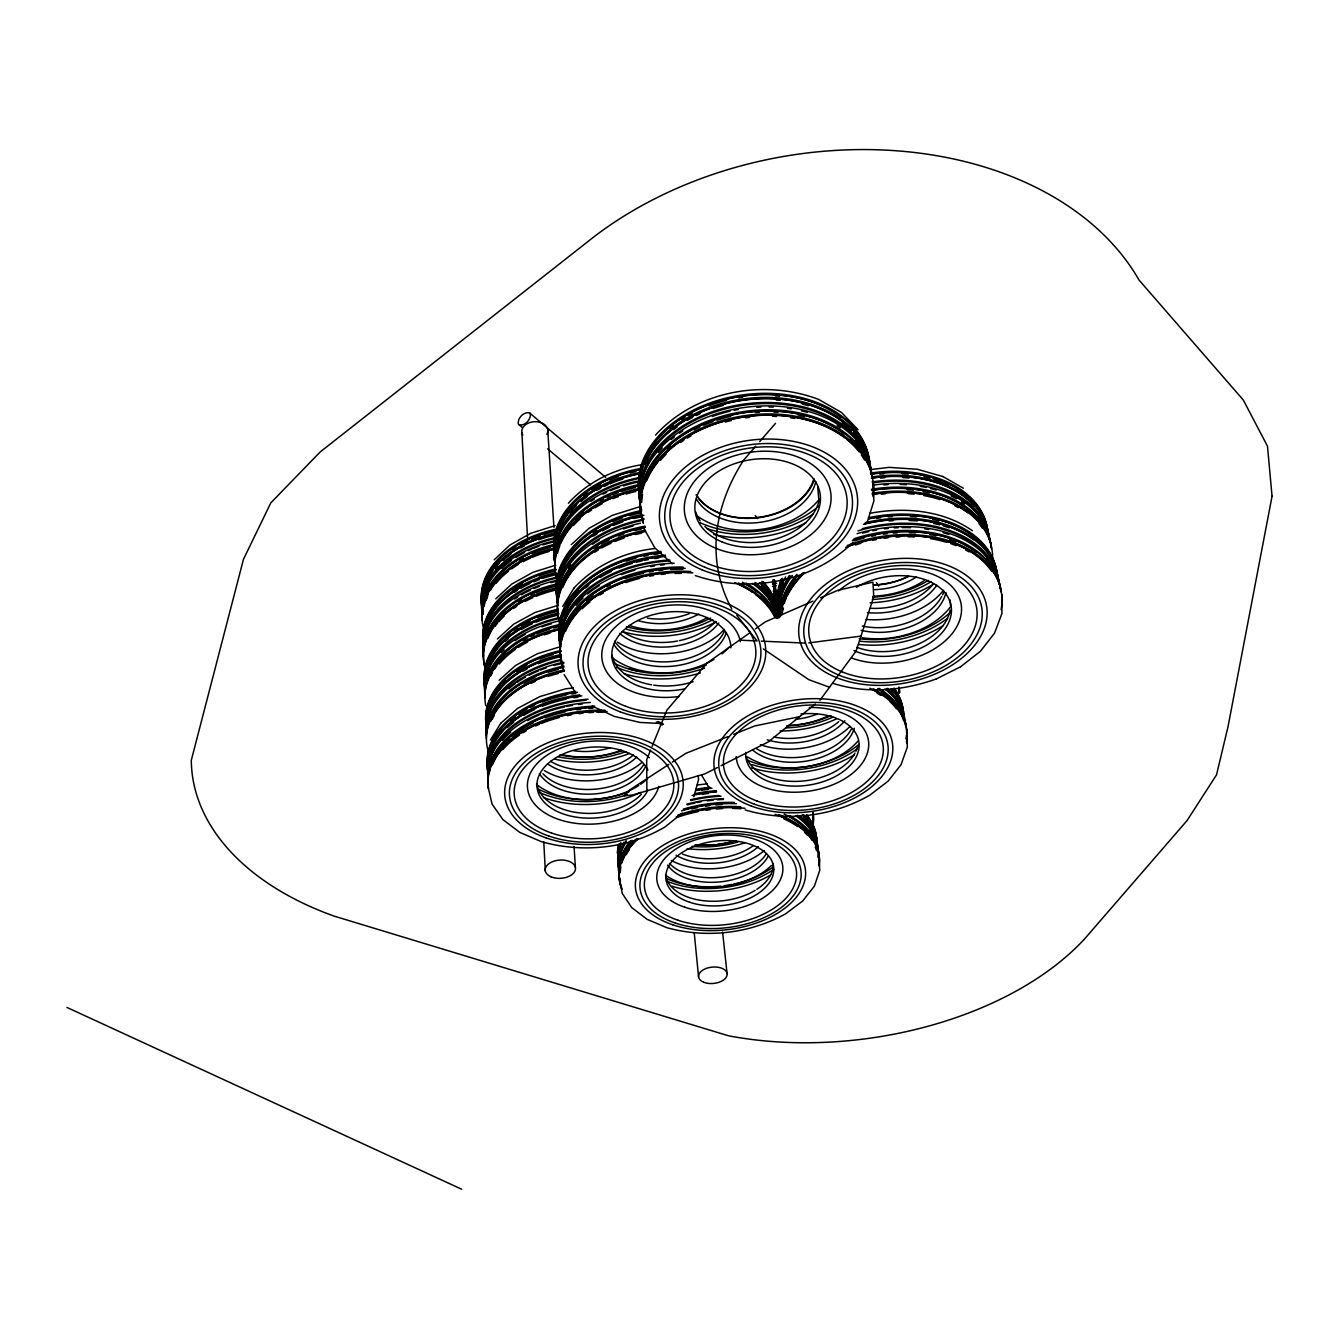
<?xml version="1.0" encoding="UTF-8"?>
<svg xmlns="http://www.w3.org/2000/svg" width="1339" height="1339" viewBox="0 0 1339 1339"><rect width="100%" height="100%" fill="white"/><g stroke="black" fill="none" stroke-linecap="round" stroke-linejoin="round"><path stroke-width="1.5" d="M693.836 796.722L698.556 779.649L698.188 775.716M867.203 522.294L873.915 500.836L872.693 479.195M650.553 750.158L646.687 759.665L646.871 790.847M652.11 746.359L666.822 710.239L707.092 663.006L750.359 632.443M562.731 606.416L574.063 587.921M490.442 739.998L500.719 723.328M819.937 700.28L856.14 650.988L873.764 596.675L872.911 582.147L837.662 590.365L820.539 597.813M755.698 446.222L743.798 459.947A281.809 190.071 -12.2 0 0 731.83 609.078M759.665 441.636L775.515 423.325M655.507 435.108L655.675 434.941C695.761 390.871 763.665 378.686 818.531 399.357L841.562 412.529L858.048 429.685M494.175 559.802L509.908 545.04L530.696 533.34L555.049 525.624M568.406 503.23C587.235 482.341 613.647 469.152 641.247 464.834M495.781 598.834L511.749 584.072L532.822 572.372L555.618 565.209M571.268 544.638L588.993 528.336L612.141 515.431L639.088 506.912M497.422 638.971L513.64 624.208L535.014 612.492L558.145 605.312M574.23 587.737C595.152 565.409 624.543 551.785 654.821 548.538M499.129 680.245L515.582 665.483L537.274 653.767L560.74 646.57M500.903 723.144L517.59 708.398L539.634 696.682L565.476 688.849L573.377 687.895M853.228 542.144C812.656 582.314 748.719 593.679 695.326 575.586M815.25 704.063L768.285 741.923L721.085 765.69M682.254 813.124L664.981 826.983C628.008 848.725 582.264 853.311 541.207 841.612L519.716 832.356L502.928 819.602L492.099 804.12L488.166 787.265M960.532 666.805L980.416 651.273L994.576 633.113L1001.923 613.53L1001.773 594.148M755.363 628.912L765.389 621.832L812.94 601.127M668.864 764.402L629.916 789.776L624.259 795.902L633.129 794.864L704.749 773.909L717.453 767.515M672.262 762.192L685.836 753.355L727.998 736.601M833.042 683.359C866.768 694.171 903.524 690.723 936.48 678.84L936.564 678.789M936.48 678.84L960.666 666.738M733.739 734.308L754.811 725.939L799.634 716.65M808.739 642.921L860.977 636.109M870.467 469.604L889.096 467.361L917.299 469.269L942.84 476.517M869.63 513.339C904.495 506.828 942.656 510.042 972.415 530.729M697.201 785.022L707.36 783.817M739.429 640.159L757.104 640.946L736.768 615.304M761.238 641.13L804.655 643.088M661.684 723.545L640.042 722.441L614.266 716.382L592.189 706.038M745.154 809.928C786.462 822.313 832.389 816.556 869.747 795.199L888.159 781.106L901.03 764.703L907.34 747.028L906.486 729.303M829.511 687.242L808.84 679.71L763.381 648.879M605.663 477.337L529.574 412.914C523.85 411.324 517.306 418.32 518.31 423.961L522.177 427.476M518.996 424.798C524.721 426.405 531.315 419.375 530.261 413.734L529.574 412.914M66.95 1007.447L461.654 1189.233M963.36 488.216L942.656 476.416M547.634 448.833L590.583 484.885M672.278 563.736L654.838 547.885L643.975 528.57M574.983 691.794L564.104 674.571M701.552 775.13L708.934 787.449M619.354 877.631L622.25 893.414L631.757 907.608L647.072 919.307L667.04 927.76C706.406 938.555 749.807 933.668 785.558 913.851L802.664 901.03L814.397 886.133L819.803 870.149L818.38 854.182M722.591 932.111L727.077 973.62M694.272 933.4L698.59 977.018M817.778 487.178L818.665 498.426M547.735 429.518L553.928 527.516M574.08 846.566L575.385 867.421M521.892 432.731L527.482 537.09M543.768 841.813L545.324 871.036M813.911 478.692A62.13 43.685 -7.9 0 1 759.196 517.222A62.13 43.685 -7.9 0 1 696.297 494.744M908.411 576.205A58.397 39.551 -10 0 1 873.614 584.875M876.493 582.666A101.379 67.285 -7.9 0 1 878.652 586.197M557.024 579.921A107.555 73.511 -5.8 0 1 556.02 576.172M555.317 572.372A107.555 73.511 -5.8 0 1 637.314 488.936M557.526 553.141A106.216 72.591 -5.8 0 1 559.92 545.509M560.623 543.801A106.216 72.591 -5.8 0 1 637.632 489.856M557.442 579A107.455 73.511 -5.8 0 1 556.304 575.301M555.451 571.519A107.455 73.511 -5.8 0 1 554.898 567.686M554.614 561.928A107.455 73.511 -5.8 0 1 637.063 486.174M755.229 515.532A107.455 73.511 -5.8 0 1 757.64 518.528M559.669 541.592A106.066 72.607 -5.8 0 1 637.264 485.957M575.803 518.762A106.116 72.607 -5.8 0 1 583.218 512.05M599.805 500.92A106.116 72.607 -5.8 0 1 603.42 499.012M607.119 497.204A106.116 72.607 -5.8 0 1 610.885 495.514M612.659 494.777A106.116 72.607 -5.8 0 1 618.116 492.652M621.882 491.329A106.116 72.607 -5.8 0 1 635.422 487.53M554.095 554.882A106.969 73.561 -5.8 0 1 639.824 472.567M556.12 539.483A105.63 72.641 -5.8 0 1 557.024 535.617M558.915 529.926A105.63 72.641 -5.8 0 1 577.712 503.196M580.708 500.518A105.63 72.641 -5.8 0 1 640.092 473.487M554.162 556.02A107.003 73.545 -5.8 0 1 639.942 473.705M569.862 512.753A105.681 72.641 -5.8 0 1 576.356 505.707M580.791 501.656A105.681 72.641 -5.8 0 1 587.218 496.618M597.11 490.241A105.681 72.641 -5.8 0 1 600.659 488.283M604.291 486.425A105.681 72.641 -5.8 0 1 608.006 484.668M609.898 483.848A105.681 72.641 -5.8 0 1 622.735 479.044M554.396 559.669A107.137 73.545 -5.8 0 1 640.293 477.353M557.091 581.076A107.605 73.511 -5.8 0 1 554.882 567.769M554.848 565.845A107.605 73.511 -5.8 0 1 637.431 490.074M573.41 525.507A106.266 72.591 -5.8 0 1 580.406 518.595M588.407 512.218A106.266 72.591 -5.8 0 1 591.587 510.008M594.901 507.883A106.266 72.591 -5.8 0 1 601.914 503.866M612.994 498.677A106.266 72.591 -5.8 0 1 618.467 496.551M626.049 494.041A106.266 72.591 -5.8 0 1 635.791 491.446M554.53 560.79A107.405 73.528 -5.8 0 1 636.946 485.019M554.43 560.957A107.271 73.528 -5.8 0 1 636.594 481.354M555.434 553.861A105.814 72.624 -5.8 0 1 555.618 550.061M556.07 546.212A105.814 72.624 -5.8 0 1 636.611 479.077M590.901 501.271A105.932 72.624 -5.8 0 1 594.215 499.146M603.019 494.191A105.932 72.624 -5.8 0 1 606.718 492.384M610.467 490.693A105.932 72.624 -5.8 0 1 619.572 487.162M623.338 485.906A105.932 72.624 -5.8 0 1 636.912 482.274M554.162 554.061A106.852 73.561 -5.8 0 1 641.582 469.47M583.653 495.212A105.53 72.641 -5.8 0 1 586.934 492.735M591.704 489.471A105.53 72.641 -5.8 0 1 600.341 484.417M609.563 479.981A105.53 72.641 -5.8 0 1 618.618 476.433M630.066 472.952A105.53 72.641 -5.8 0 1 635.908 471.562M554.095 552.923A106.819 73.561 -5.8 0 1 641.465 468.332M558.664 526.06A105.496 72.657 -5.8 0 1 639.724 469.638M773.49 593.897A102.902 67.101 -7.8 0 1 777.39 593.227M773.122 591.168A102.802 67.117 -7.8 0 1 777.005 590.499M773.657 595.035A102.936 67.084 -7.8 0 1 777.557 594.365M772.452 586.382A102.634 67.134 -7.8 0 1 776.335 585.729M772.519 584.022A101.245 66.314 -7.8 0 1 776.653 583.319M559.669 621.982A109.162 73.36 -5.8 0 1 645.08 530.227M773.005 580.908A109.162 73.36 -5.8 0 1 774.896 599.972M562.648 587.637A107.806 72.457 -5.8 0 1 645.632 531.114M560.104 620.978A109.045 73.377 -5.8 0 1 558.949 617.279M558.095 613.513A109.045 73.377 -5.8 0 1 557.526 609.697M557.242 603.939A109.045 73.377 -5.8 0 1 644.812 527.382M773.139 579.938A109.045 73.377 -5.8 0 1 774.511 597.144M562.397 583.603A107.656 72.473 -5.8 0 1 645.231 527.081M594.516 548.12A107.689 72.457 -5.8 0 1 597.897 545.994M601.395 543.935A107.689 72.457 -5.8 0 1 608.726 540.119M618.066 536.052A107.689 72.457 -5.8 0 1 623.689 533.976M635.389 530.478A107.689 72.457 -5.8 0 1 641.348 529.072M698.807 614.049A58.313 39.484 -5.8 0 1 637.9 620.576M718.758 623.02A58.799 39.434 -5.8 0 1 619.606 633.431M716.114 621.798A90.801 61.694 -5.8 0 1 622.217 631.539M772.904 580.222A108.543 73.427 -5.8 0 1 772.687 584.055M556.94 598.399A108.543 73.427 -5.8 0 1 639.774 514.946M558.765 581.109A107.204 72.507 -5.8 0 1 559.685 577.26M561.61 571.569A107.204 72.507 -5.8 0 1 640.092 515.883M712.867 619.706A86.617 58.866 -5.8 0 1 626.585 629.28M689.367 613.613A58.213 39.484 -5.8 0 1 647.423 618.183M556.773 597.663A108.593 73.411 -5.8 0 1 643.925 515.314M559.267 580.356A107.237 72.507 -5.8 0 1 561.694 572.741M593.595 536.085A107.237 72.507 -5.8 0 1 596.943 533.96M602.215 530.913A107.237 72.507 -5.8 0 1 609.613 527.198M613.413 525.491A107.237 72.507 -5.8 0 1 622.618 521.942M634.268 518.444A107.237 72.507 -5.8 0 1 640.209 517.055M557.007 601.429A108.727 73.411 -5.8 0 1 644.293 519.063M559.752 623.171A109.195 73.36 -5.8 0 1 645.197 531.416M773.172 582.08A109.195 73.36 -5.8 0 1 775.063 601.144M594.834 552.17A107.84 72.44 -5.8 0 1 598.198 550.028M601.713 547.969A107.84 72.44 -5.8 0 1 610.935 543.266M614.768 541.559A107.84 72.44 -5.8 0 1 624.041 538.01M635.757 534.512A107.84 72.44 -5.8 0 1 641.716 533.106M644.963 526.143A108.995 73.377 -5.8 0 0 557.158 602.751A108.861 73.394 -5.8 0 1 640.544 523.181M773.423 580.641A108.995 73.377 -5.8 0 1 774.344 595.972M774.026 586.465A108.861 73.394 -5.8 0 1 773.825 592.223M558.078 595.637A107.388 72.49 -5.8 0 1 640.561 520.804M568.406 567.97A107.505 72.473 -5.8 0 1 570.732 564.69M592.508 544.253A107.505 72.473 -5.8 0 1 599.236 539.985M623.254 529.005A107.505 72.473 -5.8 0 1 632.945 526.026M556.773 595.587A108.442 73.427 -5.8 0 1 639.506 512.134M593.277 532.102A107.087 72.524 -5.8 0 1 596.625 529.959M613.078 521.507A107.087 72.524 -5.8 0 1 622.284 517.959M629.983 515.532A107.087 72.524 -5.8 0 1 639.824 513.071M640.661 671.408A87.838 58.749 -5.8 0 1 629.28 668.964M710.607 618.082A82.466 56.037 -5.8 0 1 626.468 626.669M707.41 617.547A71.168 48.221 -5.8 0 1 629.096 625.397M724.432 629.313A68.691 46.062 -5.8 0 1 617.446 642.117M556.689 594.416A108.392 73.444 -5.8 0 1 639.389 510.962M561.359 567.585A107.053 72.524 -5.8 0 1 639.724 511.9M715.662 621.463A58.698 39.434 -5.8 0 1 679.442 640.628M677.618 640.996A58.698 39.434 -5.8 0 1 624.091 632.443M943.577 590.214A69.277 46.396 -9.9 0 1 866.099 619.421M776.051 591.102A110.083 73.896 -9.9 0 1 774.026 579.703M872.074 493.288A110.083 73.896 -9.9 0 1 991.262 545.81M872.76 494.158A108.727 72.976 -9.9 0 1 967.712 512.787M979.01 523.683A108.727 72.976 -9.9 0 1 982.307 528.152M775.649 588.273A109.982 73.913 -9.9 0 1 774.009 580.741A110.133 73.896 -9.9 0 0 778.193 597.713M871.572 490.459A109.982 73.913 -9.9 0 1 991.496 548.739M874.116 489.84A108.576 72.992 -9.9 0 1 965.386 507.682M966.875 508.803A108.576 72.992 -9.9 0 1 978.156 519.699M907.306 489.639A108.61 72.992 -9.9 0 1 913.332 490.158M923.207 491.597A108.61 72.992 -9.9 0 1 929.316 492.869M967.126 509.975A108.61 72.992 -9.9 0 1 971.729 513.825M936.748 585.243A59.301 39.718 -9.9 0 1 867.387 612.576M873.112 476.768A109.463 73.946 -10 0 1 988.651 535.734M874.032 477.638A108.108 73.026 -10 0 1 974.374 506.376M908.679 576.389A58.715 39.768 -10 0 1 873.697 585.11M881.313 494.208A108.76 72.976 -9.9 0 1 885.481 493.823M908.076 493.639A108.76 72.976 -9.9 0 1 914.119 494.158M923.994 495.597A108.76 72.976 -9.9 0 1 939.928 499.598M954.757 505.69A108.76 72.976 -9.9 0 1 958.306 507.581M871.371 478.224A109.513 73.946 -9.9 0 1 988.701 534.964M880.476 478.09A108.158 73.026 -9.9 0 1 884.61 477.755M902.988 477.605A108.158 73.026 -9.9 0 1 909.03 478.056M775.75 583.72A109.664 73.93 -9.9 0 1 774.511 580.072M872.04 481.956A109.664 73.93 -9.9 0 1 989.722 540.605M872.292 494.459A110.133 73.896 -9.9 0 1 992.55 558.581M774.963 583.352A109.781 73.93 -9.9 0 1 773.992 579.636M872.643 485.22A109.781 73.93 -9.9 0 1 990.224 541.927M775.482 587.101A109.932 73.913 -9.9 0 1 774.143 581.494M871.354 489.287A109.932 73.913 -9.9 0 1 991.245 547.584M872.861 482.81A108.292 73.009 -9.9 0 1 983.83 524.135M985.353 527.75A108.292 73.009 -9.9 0 1 987.094 533.29M883.84 484.902A108.426 73.009 -9.9 0 1 887.975 484.618M900.243 484.433A108.426 73.009 -9.9 0 1 906.352 484.718M920.178 486.325A108.426 73.009 -9.9 0 1 926.303 487.496M930.32 488.45A108.426 73.009 -9.9 0 1 936.212 490.091M951.075 495.899A108.426 73.009 -9.9 0 1 956.448 498.694M961.469 501.774A108.426 73.009 -9.9 0 1 964.582 503.949M870.668 474.274A109.363 73.963 -10 0 1 987.194 527.215M873.329 473.688A107.957 73.042 -10 0 1 963.511 493.003M965.084 494.242A107.957 73.042 -10 0 1 978.022 508.402M879.756 474.14A108.007 73.042 -10 0 1 883.891 473.805M902.235 473.655A108.007 73.042 -10 0 1 908.26 474.106M924.128 476.567A108.007 73.042 -10 0 1 930.103 478.023M933.986 479.161A108.007 73.042 -10 0 1 943.192 482.458M945.1 483.262A108.007 73.042 -10 0 1 948.815 484.969M957.536 489.806A108.007 73.042 -10 0 1 960.733 491.932M870.45 473.102A109.313 73.963 -10 0 1 987.579 529.876M924.211 580.641A71.77 48.572 -10 0 1 872.961 596.173M933.4 583.938A59.201 39.735 -9.9 0 1 870.283 608.257M916.596 576.875A58.816 39.768 -10 0 1 874.484 589.662M928.379 580.356A83.169 56.439 -10 0 1 872.71 597.161M930.94 581.729A87.353 59.284 -10 0 1 872.342 599.454M933.517 584.122A91.571 62.146 -10 0 1 870.065 602.768M899.122 687.275A104.358 66.883 -7.7 0 1 899.423 693.133M844.876 720.717A56.205 35.935 -7.7 0 1 767.214 739.798M899.323 688.43A104.409 66.866 -7.7 0 1 899.624 692.347M898.703 687.225A104.224 66.9 -7.8 0 1 898.486 693.117M898.921 688.38A104.258 66.883 -7.7 0 1 898.854 692.313M827.753 716.097A68.071 43.986 -7.8 0 1 788.202 725.487M849.98 726.474A65.678 41.994 -7.7 0 1 760.385 744.735M776.52 615.739A103.655 66.983 -7.8 0 1 780.453 615.07M838.683 721.688A56.121 35.952 -7.7 0 1 773.959 737.053M831 715.612A78.884 51.133 -7.8 0 1 786.579 725.855M832.858 717.135A82.851 53.711 -7.8 0 1 786.244 727.88M836.775 718.708A86.851 56.288 -7.8 0 1 780.085 730.91M817.108 714.122A55.769 36.019 -7.8 0 1 795.433 719.378M815.786 481.622A62.582 43.919 -7.9 0 1 761.506 522.093A62.582 43.919 -7.9 0 1 696.816 499.698M873.363 483.931A117.196 81.646 -7.9 0 1 873.045 495.648M643.423 523.348A117.196 81.646 -7.9 0 1 736.182 417.099A117.196 81.646 -7.9 0 1 872.626 478.107M641.749 502.242A115.74 80.641 -7.9 0 1 642.586 494.493M646.586 480.885A115.74 80.641 -7.9 0 1 657.834 462.072M659.156 460.449A115.74 80.641 -7.9 0 1 844.876 437.953M846.499 439.209A115.74 80.641 -7.9 0 1 859.086 451.862M861.328 454.909A115.74 80.641 -7.9 0 1 864.542 460.047M643.138 520.402A117.079 81.662 -7.9 0 1 737.153 413.902A117.079 81.662 -7.9 0 1 872.409 477.119M641.364 498.091A115.572 80.641 -7.9 0 1 641.649 494.225M646.185 476.717A115.572 80.641 -7.9 0 1 732.918 414.605A115.572 80.641 -7.9 0 1 844.156 433.819M850.382 439.058A115.572 80.641 -7.9 0 1 864.76 457.687M667.073 448.816A115.623 80.641 -7.9 0 1 670.136 446.038M694.104 429.819A115.623 80.641 -7.9 0 1 699.778 426.99M703.644 425.25A115.623 80.641 -7.9 0 1 713.001 421.551M716.884 420.228A115.623 80.641 -7.9 0 1 730.776 416.345M755.43 412.563A115.623 80.641 -7.9 0 1 759.581 412.295M773.942 412.194A115.623 80.641 -7.9 0 1 778.043 412.395M798.161 415.057A115.623 80.641 -7.9 0 1 804.287 416.446M806.346 522.511A97.429 68.624 -7.9 0 1 713.704 534.395M639.808 499.28A116.493 81.679 -7.9 0 1 739.379 399.574A116.493 81.679 -7.9 0 1 869.664 461.67M644.963 464.298A115.054 80.675 -7.9 0 1 736.266 401.215A115.054 80.675 -7.9 0 1 848.223 426.739M853.73 432.43A115.054 80.675 -7.9 0 1 858.399 438.439M859.521 440.129A115.054 80.675 -7.9 0 1 863.437 447.142M813.342 513.958A92.943 65.477 -7.9 0 1 706.908 528.554M813.928 480.751A62.464 43.919 -7.9 0 1 758.159 517.741A62.464 43.919 -7.9 0 1 696.263 494.961M639.925 500.501A116.543 81.679 -7.9 0 1 739.546 400.779A116.543 81.679 -7.9 0 1 869.881 462.876M673.634 429.618A115.104 80.658 -7.9 0 1 677.015 427.074M687.175 420.446A115.104 80.658 -7.9 0 1 692.648 417.4M696.397 415.492A115.104 80.658 -7.9 0 1 700.213 413.701M713.369 408.462A115.104 80.658 -7.9 0 1 723.177 405.449M776.202 400.026A115.104 80.658 -7.9 0 1 780.252 400.344M802.312 404.077A115.104 80.658 -7.9 0 1 808.271 405.734M842.231 422.689A115.104 80.658 -7.9 0 1 851.286 430.74M641.732 510.025A116.711 81.679 -7.9 0 1 640.712 506.276M639.657 500.535A116.711 81.679 -7.9 0 1 745.589 403.859A116.711 81.679 -7.9 0 1 871.12 470.592M642.938 522.729A117.246 81.646 -7.9 0 1 734.96 418.588A117.246 81.646 -7.9 0 1 872.04 475.529M873.162 481.253A117.246 81.646 -7.9 0 1 873.262 496.853M660.545 460.198A115.79 80.625 -7.9 0 1 666.035 454.39M680.48 442.506A115.79 80.625 -7.9 0 1 683.827 440.263M687.309 438.087A115.79 80.625 -7.9 0 1 690.891 435.995M725.32 422.003A115.79 80.625 -7.9 0 1 731.328 420.496M745.622 417.852A115.79 80.625 -7.9 0 1 749.773 417.316M772.503 416.278A115.79 80.625 -7.9 0 1 776.62 416.429M790.763 417.801A115.79 80.625 -7.9 0 1 794.68 418.421M641.515 511.582A116.861 81.662 -7.9 0 1 640.26 505.874M639.757 502.008A116.861 81.662 -7.9 0 1 744.685 407.441A116.861 81.662 -7.9 0 1 871.187 470.106M643.021 519.181A117.012 81.662 -7.9 0 1 738.375 412.429A117.012 81.662 -7.9 0 1 872.442 477.839M640.762 488.835A115.254 80.658 -7.9 0 1 748.434 404.596A115.254 80.658 -7.9 0 1 868.341 463.227M658.319 452.381A115.405 80.658 -7.9 0 1 662.219 447.979M671.174 439.543A115.405 80.658 -7.9 0 1 674.438 436.899M679.442 433.217A115.405 80.658 -7.9 0 1 682.773 430.974M712.365 416.429A115.405 80.658 -7.9 0 1 730.106 411.224M734.123 410.337A115.405 80.658 -7.9 0 1 738.174 409.567M756.786 407.307A115.405 80.658 -7.9 0 1 760.903 407.089M769.088 406.972A115.405 80.658 -7.9 0 1 773.189 407.089M787.365 408.278A115.405 80.658 -7.9 0 1 791.299 408.847M801.442 410.839A115.405 80.658 -7.9 0 1 807.467 412.412M837.126 425.484A115.405 80.658 -7.9 0 1 840.39 427.677M855.219 440.882A115.405 80.658 -7.9 0 1 859.889 446.891M639.942 498.275A116.376 81.696 -7.9 0 1 740.367 396.461A116.376 81.696 -7.9 0 1 869.697 462.641M644.561 460.181A114.869 80.675 -7.9 0 1 730.726 398.118A114.869 80.675 -7.9 0 1 841.31 417.4M851.704 426.89A114.869 80.675 -7.9 0 1 857.663 434.355M639.824 497.07A116.326 81.696 -7.9 0 1 741.588 395.055A116.326 81.696 -7.9 0 1 869.647 463.394M698.004 516.536A76.373 53.644 -7.9 0 0 819.401 499.096A63.017 43.886 -7.9 0 1 817.024 506.812M669.935 428.129A114.92 80.675 -7.9 0 1 673.182 425.501M681.484 419.559A114.92 80.675 -7.9 0 1 684.932 417.383M688.497 415.291A114.92 80.675 -7.9 0 1 692.163 413.282M709.034 405.734A114.92 80.675 -7.9 0 1 726.608 400.311M738.676 397.834A114.92 80.675 -7.9 0 1 742.777 397.198M775.582 395.926A114.92 80.675 -7.9 0 1 779.633 396.244M816.187 508.669A63.017 43.886 -7.9 0 1 764.937 541.441A63.017 43.886 -7.9 0 1 704.917 526.495M700.163 520.904A63.017 43.886 -7.9 0 1 695.778 512.151M818.648 506.159A88.491 62.314 -7.9 0 1 700.079 522.662M838.565 590.951A70.348 46.279 -9.8 0 1 935.191 575.301A70.348 46.279 -9.8 0 1 947.727 638.502A70.348 46.279 -9.8 0 1 851.889 658.135M780.235 615.388A111.773 73.712 -9.8 0 1 803.015 572.757M847.219 545.525A111.773 73.712 -9.8 0 1 1000.702 588.993M781.842 613.429A110.384 72.791 -9.8 0 1 782.98 607.571M784.118 603.655A110.384 72.791 -9.8 0 1 786.378 597.813M787.282 595.905A110.384 72.791 -9.8 0 1 804.12 573.259M847.771 546.379A110.384 72.791 -9.8 0 1 991.68 571.385M779.599 616.375A111.673 73.729 -9.8 0 1 797.14 575.552M852.274 540.605A111.673 73.729 -9.8 0 1 1000.919 591.821M781.273 609.295A110.233 72.825 -9.8 0 1 796.738 576.389M853.211 540.035A110.233 72.825 -9.8 0 1 976.047 551.953M791.851 584.34A110.283 72.808 -9.8 0 1 795.567 579.251M854.617 540.856A110.283 72.808 -9.8 0 1 864.073 538.06M871.739 536.253A110.283 72.808 -9.8 0 1 875.589 535.483M883.422 534.211A110.283 72.808 -9.8 0 1 887.372 533.709M893.297 533.14A110.283 72.808 -9.8 0 1 897.23 532.872M909.432 532.688A110.283 72.808 -9.8 0 1 915.642 532.955M929.701 534.529A110.283 72.808 -9.8 0 1 935.928 535.7M949.836 539.483A110.283 72.808 -9.8 0 1 955.376 541.525M988.902 565.493A110.283 72.808 -9.8 0 1 991.061 568.489M945.953 592.524A59.703 39.668 -9.8 0 1 861.077 630.301M856.374 587.252A60.205 39.618 -9.8 0 1 936.714 585.428A60.205 39.618 -9.8 0 1 934.689 639.657A60.205 39.618 -9.8 0 1 854.014 650.637M779.298 616.308A111.137 73.796 -9.8 0 1 783.616 579.251M865.245 522.662A111.137 73.796 -9.8 0 1 997.973 578.415M779.164 606.617A109.765 72.875 -9.8 0 1 779.08 602.768M780.202 593.093A109.765 72.875 -9.8 0 1 783.215 583.302M865.262 523.666A109.765 72.875 -9.8 0 1 973.453 539.701M944.012 591.369A59.602 39.685 -9.8 0 1 942.572 594.851M941.685 596.558A59.602 39.685 -9.8 0 1 862.266 626.066M782.009 614.634A110.434 72.791 -9.8 0 1 783.148 608.793M855.32 544.99A110.434 72.791 -9.8 0 1 860.977 543.249M872.459 540.37A110.434 72.791 -9.8 0 1 876.325 539.6M884.175 538.328A110.434 72.791 -9.8 0 1 888.125 537.826M896.025 537.123A110.434 72.791 -9.8 0 1 899.942 536.906M908.143 536.772A110.434 72.791 -9.8 0 1 914.37 536.956M930.521 538.646A110.434 72.791 -9.8 0 1 946.824 542.379M950.69 543.601A110.434 72.791 -9.8 0 1 956.23 545.643M965.62 549.961A110.434 72.791 -9.8 0 1 969.151 551.919M779.465 617.497A111.187 73.779 -9.8 0 1 785.608 576.942M863.521 524.336A111.187 73.779 -9.8 0 1 998.04 577.678M889.063 521.005A109.798 72.858 -9.8 0 1 892.996 520.687M909.164 520.453A109.798 72.858 -9.8 0 1 917.366 520.988M933.484 523.415A109.798 72.858 -9.8 0 1 939.56 524.871M943.493 525.993A109.798 72.858 -9.8 0 1 949.2 527.867M779.181 617.597A111.338 73.762 -9.8 0 1 789.374 575.552M862.266 528.687A111.338 73.762 -9.8 0 1 999.078 583.436M780.419 616.61A111.823 73.712 -9.8 0 1 804.605 572.64M845.612 547.45A111.823 73.712 -9.8 0 1 957.05 544.772A111.823 73.712 -9.8 0 1 1001.12 609.596M779.131 617.128A111.472 73.745 -9.8 0 1 792.303 575.485M857.077 533.692A111.472 73.745 -9.8 0 1 999.597 584.858M779.432 617.112A111.622 73.729 -9.8 0 1 796.973 574.331M853.947 538.763A111.622 73.729 -9.8 0 1 1000.651 590.616M780.018 603.973A109.949 72.842 -9.8 0 1 790.629 575.87M857.998 530.88A109.949 72.842 -9.8 0 1 996.45 576.121M862.651 533.123A110.083 72.842 -9.8 0 1 868.793 531.616M872.76 530.78A110.083 72.842 -9.8 0 1 876.627 530.043M884.476 528.855A110.083 72.842 -9.8 0 1 888.426 528.42M894.335 527.917A110.083 72.842 -9.8 0 1 898.235 527.7M902.235 527.583A110.083 72.842 -9.8 0 1 910.537 527.666M924.78 528.872A110.083 72.842 -9.8 0 1 928.697 529.457M942.991 532.621A110.083 72.842 -9.8 0 1 948.815 534.428M986.625 558.966A110.083 72.842 -9.8 0 1 989.956 563.434M779.415 615.271A111.02 73.796 -9.8 0 1 782.311 578.314M868.593 518.913A111.02 73.796 -9.8 0 1 996.517 569.828M778.963 592.909A109.597 72.892 -9.8 0 1 781.876 581.176M868.626 518.662A109.597 72.892 -9.8 0 1 987.261 551.015M993.387 563.368A109.597 72.892 -9.8 0 1 994.894 568.924M876.56 518.411A109.647 72.875 -9.8 0 1 880.459 517.825M888.326 516.921A109.647 72.875 -9.8 0 1 892.243 516.62M910.436 516.469A109.647 72.875 -9.8 0 1 916.562 516.904M932.664 519.348A109.647 72.875 -9.8 0 1 938.739 520.804M972.834 536.839A109.647 72.875 -9.8 0 1 975.98 539.383M779.265 614.065A110.986 73.812 -9.8 0 1 781.307 579.067M868.392 517.724A110.986 73.812 -9.8 0 1 996.886 572.439M950.305 607.052A72.875 48.472 -9.8 0 1 862.283 637.732M950.138 610.032A60.104 39.634 -9.8 0 1 856.726 647.306M949.836 599.638A60.104 39.634 -9.8 0 1 950.506 605.831M950.539 612.208A84.441 56.322 -9.9 0 1 859.253 638.72M947.527 618.3A88.692 59.167 -9.9 0 1 859.605 641.163M943.459 625.38A92.96 62.012 -9.9 0 1 858.466 644.377M726.391 632.594A59.201 39.383 -5.8 0 1 673.182 666.119A59.201 39.383 -5.8 0 1 613.865 644.41M678.823 696.548A69.745 45.944 -5.8 0 1 602.199 660.261A69.745 45.944 -5.8 0 1 663.257 605.864A69.745 45.944 -5.8 0 1 740.35 641.749M562.43 665.751A110.819 73.176 -5.8 0 1 690.79 571.519M738.392 583.001A110.819 73.176 -5.8 0 1 776.185 617.078M565.493 631.472A109.447 72.256 -5.8 0 1 689.568 572.423M738.124 584.089A109.447 72.256 -5.8 0 1 752.267 592.139M755.665 594.6A109.447 72.256 -5.8 0 1 774.879 617.446M562.865 664.646A110.702 73.193 -5.8 0 1 561.711 660.964M560.823 657.198A110.702 73.193 -5.8 0 1 560.254 653.399M559.97 647.658A110.702 73.193 -5.8 0 1 685.25 568.339M742.442 582.231A110.702 73.193 -5.8 0 1 777.373 617.798M562.748 634.92A109.296 72.289 -5.8 0 1 565.225 627.305M565.945 625.614A109.296 72.289 -5.8 0 1 682.857 568.021M745.003 583.771A109.296 72.289 -5.8 0 1 756.753 591.754M761.355 595.805A109.296 72.289 -5.8 0 1 773.406 611.538M576.624 610.249A109.329 72.273 -5.8 0 1 580.507 605.981M586.382 600.475A109.329 72.273 -5.8 0 1 592.909 595.319M606.701 586.7A109.329 72.273 -5.8 0 1 610.433 584.792M625.614 578.381A109.329 72.273 -5.8 0 1 643.456 573.226M649.264 572.021A109.329 72.273 -5.8 0 1 653.131 571.351M658.972 570.514A109.329 72.273 -5.8 0 1 662.905 570.063M670.755 569.443A109.329 72.273 -5.8 0 1 682.974 569.242M684.463 688.916A59.703 39.333 -5.8 0 1 612.442 660.378A59.703 39.333 -5.8 0 1 666.906 612.124A59.703 39.333 -5.8 0 1 730.826 647.825M700.397 672.948A92.173 61.561 -5.8 0 1 623.924 673.684M559.652 641.699A110.183 73.243 -5.8 0 1 665.399 555.133M760.853 582.883A110.183 73.243 -5.8 0 1 778.645 617.413M564.422 614.919A108.827 72.339 -5.8 0 1 664.88 556.154M763.782 587.754A108.827 72.339 -5.8 0 1 775.432 608.241M704.565 668.111A87.939 58.732 -5.8 0 1 616.727 667.358M724.466 631.255A59.1 39.4 -5.8 0 1 671.442 661.533A59.1 39.4 -5.8 0 1 614.484 641.214M559.484 640.996A110.233 73.243 -5.8 0 1 665.516 556.355M759.514 582.699A110.233 73.243 -5.8 0 1 778.595 616.693A110.384 73.227 -5.8 0 0 755.246 582.532M562.029 623.723A108.861 72.339 -5.8 0 1 563.133 619.907M585.478 588.055A108.861 72.339 -5.8 0 1 588.658 585.428M600.341 577.343A108.861 72.339 -5.8 0 1 611.304 571.452M618.903 568.121A108.861 72.339 -5.8 0 1 632.293 563.434M636.276 562.313A108.861 72.339 -5.8 0 1 642.285 560.823M644.293 560.388A108.861 72.339 -5.8 0 1 648.361 559.568M654.553 558.547A108.861 72.339 -5.8 0 1 658.721 557.995M761.272 586.097A108.861 72.339 -5.8 0 1 763.95 588.959M773.591 604.006A108.861 72.339 -5.8 0 1 775.599 609.446M559.735 644.879A110.384 73.227 -5.8 0 1 669.868 559.97M563.803 670.588A110.869 73.16 -5.8 0 1 560.254 653.717M560.238 651.808A110.869 73.16 -5.8 0 1 692.882 572.891M734.877 582.616A110.869 73.16 -5.8 0 1 776.369 618.283M582.214 608.743A109.497 72.256 -5.8 0 1 589.88 602.014M599.922 594.985A109.497 72.256 -5.8 0 1 603.42 592.876M625.966 582.549A109.497 72.256 -5.8 0 1 639.808 578.364M649.666 576.188A109.497 72.256 -5.8 0 1 653.532 575.519M661.349 574.431A109.497 72.256 -5.8 0 1 665.299 574.029M675.074 573.443A109.497 72.256 -5.8 0 1 681.333 573.36M559.769 646.369A110.518 73.21 -5.8 0 1 674.153 563.2M752.267 583.419A110.518 73.21 -5.8 0 1 777.942 616.392M560.756 655.976A110.668 73.193 -5.8 0 1 560.187 652.177M559.903 646.436A110.668 73.193 -5.8 0 1 683.007 567.05M745.957 583.001A110.668 73.193 -5.8 0 1 777.875 618.434M560.823 639.088A109.011 72.323 -5.8 0 1 669.868 560.924M754.158 583.201A109.011 72.323 -5.8 0 1 776.135 613.295M559.468 638.803A110.083 73.26 -5.8 0 1 661.148 552.589M761.891 581.427A110.083 73.26 -5.8 0 1 778.394 616.459M559.401 637.598A110.032 73.26 -5.8 0 1 661.014 551.383M763.113 581.662A110.032 73.26 -5.8 0 1 778.31 617.179M576.255 605.128A109.145 72.306 -5.8 0 1 582.984 598.064M587.587 594.031A109.145 72.306 -5.8 0 1 599.186 585.695M621.38 574.665A109.145 72.306 -5.8 0 1 634.937 570.146M650.704 566.564A109.145 72.306 -5.8 0 1 654.57 565.928M660.428 565.158A109.145 72.306 -5.8 0 1 664.345 564.757M729.069 647.306A72.239 48.12 -5.8 0 1 721.972 653.884M713.938 659.424A72.239 48.12 -5.8 0 1 611.438 656.997M575.469 593.713A108.71 72.356 -5.8 0 1 577.996 590.867M626.083 561.192A108.71 72.356 -5.8 0 1 635.891 558.196M643.908 556.271A108.71 72.356 -5.8 0 1 647.959 555.467M654.152 554.43A108.71 72.356 -5.8 0 1 658.319 553.877M564.874 609.094A108.677 72.356 -5.8 0 1 660.278 552.438M766.879 588.273A108.677 72.356 -5.8 0 1 772.051 596.943M706.373 664.897A83.721 55.92 -5.8 0 1 614.819 663.508M693.1 681.718A59.602 39.333 -5.8 0 1 653.7 685.15M651.624 684.815A59.602 39.333 -5.8 0 1 613.781 660.713M613.111 659.106A59.602 39.333 -5.8 0 1 611.956 655.122M809.275 707.477A66.632 41.81 -7.7 0 1 868.626 746.911A66.632 41.81 -7.7 0 1 801.659 791.952A66.632 41.81 -7.7 0 1 736.232 756.619M873.162 688.748A105.881 66.615 -7.7 0 1 906.486 741.923M873.195 689.936A104.559 65.778 -7.7 0 1 881.798 695.092M889.899 701.569A104.559 65.778 -7.7 0 1 896.41 708.749M854.332 728.299A56.573 35.885 -7.7 0 1 810.413 760.334A56.573 35.885 -7.7 0 1 752.518 749.924M800.956 713.988A57.025 35.802 -7.7 0 1 859.169 745.287A57.025 35.802 -7.7 0 1 800.806 785.96A57.025 35.802 -7.7 0 1 745.806 752.401M854.215 754.811A88.106 56.087 -7.7 0 1 751.597 767.816M892.343 689.049A105.312 66.716 -7.7 0 1 903.574 712.08M891.188 689.568A104.007 65.879 -7.7 0 1 893.565 692.514M856.876 749.104A84.056 53.527 -7.7 0 1 751.832 764.485M851.253 729.286A56.489 35.902 -7.7 0 1 756.418 748.601M876.995 693.117A104.609 65.778 -7.7 0 1 880.393 695.209M891.238 688.782A105.346 66.699 -7.7 0 1 904.344 719.093M887.539 688.363A105.48 66.682 -7.7 0 1 904.729 718.993M869.831 688.246A105.915 66.599 -7.7 0 1 906.704 743.112M906.419 735.161A105.781 66.632 -7.7 0 1 905.984 739.044M877.698 688.597A105.781 66.632 -7.7 0 1 905.934 725.42M881.112 691.008A104.425 65.812 -7.7 0 1 893.297 701.736M896.912 706.356A104.425 65.812 -7.7 0 1 903.624 720.7M881.313 692.196A104.459 65.795 -7.7 0 1 884.711 694.69M905.331 722.324A105.597 66.665 -7.7 0 1 905.599 726.223M884.912 689.033A105.597 66.665 -7.7 0 1 904.243 716.616M879.087 688.363A105.731 66.632 -7.7 0 1 906.001 726.156M886.451 688.932A104.174 65.862 -7.7 0 1 902.352 713.536M894.268 689.183A105.212 66.732 -7.7 0 1 903.356 711.16M857.814 741.22A69.042 43.836 -7.7 0 1 747.53 756.937M894.05 688.012A105.162 66.732 -7.7 0 1 903.323 711.93M857.864 745.555A56.941 35.818 -7.7 0 1 855.956 751.229M855.018 753.07A56.941 35.818 -7.7 0 1 797.743 781.357A56.941 35.818 -7.7 0 1 746.325 756.937M858.784 744.434A80.022 50.949 -7.7 0 1 746.744 759.816M522.796 435.075A13.055 9.406 -3.1 0 1 534.746 421.685A13.055 9.406 -3.1 0 1 546.864 434.355M482.191 620.242A99.571 66.816 -4.1 0 1 554.396 548.12M483.178 614.434A98.333 65.979 -4.1 0 1 483.429 610.567M484.015 606.667A98.333 65.979 -4.1 0 1 488.4 593.897M490.225 590.516A98.333 65.979 -4.1 0 1 509.958 568.975M511.598 567.769A98.333 65.979 -4.1 0 1 552.806 549.408M482.09 617.647A99.471 66.833 -4.1 0 1 554.246 545.509M483.044 610.735A98.199 65.996 -4.1 0 1 483.295 606.868M484.3 601.044A98.199 65.996 -4.1 0 1 488.266 590.198M490.074 586.833A98.199 65.996 -4.1 0 1 554.513 545.258M519.565 559.92A98.249 65.996 -4.1 0 1 523.064 557.961M532.219 553.576A98.249 65.996 -4.1 0 1 550.714 547.283M481.906 607.488A99.053 66.866 -4.1 0 1 555.434 533.006M485.639 584.289A97.831 66.029 -4.1 0 1 492.836 570.883M495.246 567.703A97.831 66.029 -4.1 0 1 498.945 563.485M503.096 559.401A97.831 66.029 -4.1 0 1 555.752 533.826M481.956 608.576A99.103 66.866 -4.1 0 1 555.501 534.077M495.296 568.774A97.864 66.029 -4.1 0 1 497.706 565.945M503.146 560.472A97.864 66.029 -4.1 0 1 510.946 554.145M520.737 547.902A97.864 66.029 -4.1 0 1 524.269 546.011M538.747 539.768A97.864 66.029 -4.1 0 1 553.894 535.332M482.073 612.007A99.22 66.85 -4.1 0 1 555.718 537.508M483.245 627.104A99.605 66.816 -4.1 0 1 554.463 549.208M486.241 600.073A98.366 65.979 -4.1 0 1 487.647 596.675M495.899 583.486A98.366 65.979 -4.1 0 1 508.402 571.301M511.649 568.857A98.366 65.979 -4.1 0 1 518.059 564.606M523.248 561.66A98.366 65.979 -4.1 0 1 530.545 558.078M532.42 557.258A98.366 65.979 -4.1 0 1 549.023 551.501M482.057 616.559A99.437 66.833 -4.1 0 1 554.179 544.437M481.94 613.095A99.32 66.85 -4.1 0 1 553.961 540.973M482.81 604.257A97.981 66.029 -4.1 0 1 554.112 538.78M488.132 586.733A98.082 66.013 -4.1 0 1 489.94 583.369M501.991 568.288A98.082 66.013 -4.1 0 1 511.264 560.606M516 557.409A98.082 66.013 -4.1 0 1 524.603 552.488M528.252 550.697A98.082 66.013 -4.1 0 1 531.968 549.023M533.709 548.304A98.082 66.013 -4.1 0 1 539.115 546.228M542.831 544.956A98.082 66.013 -4.1 0 1 554.296 541.793M481.822 604.927A98.969 66.883 -4.1 0 1 481.404 601.044M481.32 599.119A98.969 66.883 -4.1 0 1 555.267 530.428M512.318 549.408A97.747 66.046 -4.1 0 1 515.498 547.283M520.553 544.253A97.747 66.046 -4.1 0 1 527.717 540.571M531.416 538.914A97.747 66.046 -4.1 0 1 540.37 535.466M544.103 534.261A97.747 66.046 -4.1 0 1 555.585 531.265M481.772 603.856A98.935 66.883 -4.1 0 1 555.2 529.357M484.266 584.457A97.714 66.046 -4.1 0 1 555.518 530.194M484.651 665.617A100.944 66.665 -4.2 0 1 556.89 587.737M487.697 638.636A99.689 65.829 -4.2 0 1 555.283 589.026M483.53 657.164A100.843 66.665 -4.2 0 1 556.723 585.059M485.354 642.519A99.555 65.845 -4.2 0 1 486.291 638.653M487.563 634.837A99.555 65.845 -4.2 0 1 555.049 585.243M490.727 629.179A99.588 65.845 -4.2 0 1 492.702 625.832M494.928 622.551A99.588 65.845 -4.2 0 1 497.388 619.371M498.593 617.965A99.588 65.845 -4.2 0 1 505.389 611.086M518.16 601.529A99.588 65.845 -4.2 0 1 521.557 599.487M530.612 594.817A99.588 65.845 -4.2 0 1 534.395 593.144M536.169 592.407A99.588 65.845 -4.2 0 1 555.116 586.348M483.329 646.687A100.408 66.716 -4.2 0 1 555.936 572.64M485.354 629.263A99.17 65.896 -4.2 0 1 486.459 625.413M487.128 623.522A99.17 65.896 -4.2 0 1 556.288 573.477M483.379 647.791A100.458 66.716 -4.2 0 1 556.02 573.745M514.36 592.323A99.203 65.896 -4.2 0 1 517.607 590.214M520.988 588.172A99.203 65.896 -4.2 0 1 530.01 583.486M533.776 581.829A99.203 65.896 -4.2 0 1 539.148 579.687M542.864 578.364A99.203 65.896 -4.2 0 1 556.355 574.582M483.496 651.323A100.576 66.699 -4.2 0 1 558.229 576.841M484.685 666.722A100.977 66.649 -4.2 0 1 556.957 588.859M495.079 626.351A99.722 65.829 -4.2 0 1 497.556 623.171M498.744 621.765A99.722 65.829 -4.2 0 1 504.1 616.225M513.523 608.542A99.722 65.829 -4.2 0 1 516.703 606.383M525.29 601.345A99.722 65.829 -4.2 0 1 532.704 597.763M536.37 596.206A99.722 65.829 -4.2 0 1 555.35 590.148M483.479 656.06A100.81 66.682 -4.2 0 1 556.656 583.955M483.362 652.511A100.676 66.699 -4.2 0 1 558.413 579.954M484.249 643.59A99.32 65.879 -4.2 0 1 484.5 639.724M485.103 635.841A99.32 65.879 -4.2 0 1 558.547 577.678M514.678 598.985A99.437 65.862 -4.2 0 1 517.925 596.859M521.323 594.817A99.437 65.862 -4.2 0 1 530.361 590.148M534.127 588.474A99.437 65.862 -4.2 0 1 539.533 586.331M550.915 582.683A99.437 65.862 -4.2 0 1 556.773 581.226M483.228 644.042A100.325 66.732 -4.2 0 1 555.785 569.996M492.099 610.751A99.086 65.912 -4.2 0 1 494.325 607.471M512.636 589.662A99.086 65.912 -4.2 0 1 522.545 583.419M538.931 575.937A99.086 65.912 -4.2 0 1 554.179 571.284M483.195 642.938A100.291 66.732 -4.2 0 1 555.702 568.891M487.664 618.082A99.036 65.912 -4.2 0 1 556.053 569.711M484.852 696.715A102.35 66.465 -4.2 0 1 559.451 628.51M490.693 675.994A101.078 65.644 -4.2 0 1 492.417 672.63M494.426 669.282A101.078 65.644 -4.2 0 1 496.685 666.019M499.196 662.838A101.078 65.644 -4.2 0 1 559.802 629.33M485.003 697.803A102.249 66.481 -4.2 0 1 559.284 625.748M489.789 673.802A100.944 65.661 -4.2 0 1 559.568 625.43M489.823 674.94A100.977 65.661 -4.2 0 1 491.413 671.559M499.079 660.077A100.977 65.661 -4.2 0 1 505.724 653.131M523.599 640.209A100.977 65.661 -4.2 0 1 527.198 638.251M530.897 636.41A100.977 65.661 -4.2 0 1 534.696 634.669M536.621 633.849A100.977 65.661 -4.2 0 1 549.743 629.163M553.677 628.041A100.977 65.661 -4.2 0 1 559.635 626.568M484.785 686.974A101.814 66.548 -4.2 0 1 558.48 612.961M488.651 663.859A100.542 65.711 -4.2 0 1 558.832 613.798M484.835 688.095A101.848 66.548 -4.2 0 1 558.547 614.099M505.205 641.481A100.576 65.711 -4.2 0 1 508.201 638.82M521.289 629.564A100.576 65.711 -4.2 0 1 532.169 623.874M535.985 622.2A100.576 65.711 -4.2 0 1 556.924 615.388M484.701 689.819A101.965 66.515 -4.2 0 1 558.781 617.748M485.739 705.536A102.383 66.465 -4.2 0 1 559.535 629.648M499.246 663.993A101.111 65.644 -4.2 0 1 515.448 649.365M518.678 647.206A101.111 65.644 -4.2 0 1 527.399 642.151M544.203 634.937A101.111 65.644 -4.2 0 1 549.978 633.062M484.952 696.665A102.216 66.481 -4.2 0 1 561.225 624.158M484.818 692.999A102.082 66.515 -4.2 0 1 560.991 620.509M485.722 684.011A100.71 65.695 -4.2 0 1 561.125 618.133M501.372 652.461A100.81 65.678 -4.2 0 1 504.067 649.683M515.046 640.645A100.81 65.678 -4.2 0 1 525.139 634.401M541.826 626.903A100.81 65.678 -4.2 0 1 551.417 623.79M484.701 684.246A101.714 66.565 -4.2 0 1 558.313 610.249M490.81 656.043A100.458 65.728 -4.2 0 1 492.668 652.679M494.794 649.382A100.458 65.728 -4.2 0 1 497.171 646.151M505.037 637.615A100.458 65.728 -4.2 0 1 509.607 633.665M514.527 629.949A100.458 65.728 -4.2 0 1 517.724 627.79M521.089 625.698A100.458 65.728 -4.2 0 1 530.077 620.894M537.558 617.597A100.458 65.728 -4.2 0 1 556.673 611.538M484.651 683.108A101.68 66.565 -4.2 0 1 558.229 609.111M485.505 673.467A100.408 65.745 -4.2 0 1 485.94 669.6M486.71 665.734A100.408 65.745 -4.2 0 1 487.831 661.884M488.501 659.993A100.408 65.745 -4.2 0 1 556.606 610.4M486.358 738.576A103.789 66.247 -4.3 0 1 564.137 670.002M490.827 721.303A102.5 65.41 -4.3 0 1 564.472 670.839M486.258 735.747A103.689 66.264 -4.3 0 1 563.97 667.173M490.677 717.302A102.367 65.444 -4.3 0 1 562.196 667.257M492.183 715.093A102.4 65.427 -4.3 0 1 493.94 711.729M523.934 683.108A102.4 65.427 -4.3 0 1 535.031 677.4M548.321 672.262A102.4 65.427 -4.3 0 1 558.229 669.4M610.015 747.798A55.468 35.668 -4.2 0 1 574.013 750.777M629.464 753.439A86.382 55.769 -4.2 0 1 554.848 759.18M486.04 726.458A103.237 66.331 -4.3 0 1 561.091 654.453M487.061 720.683A101.965 65.511 -4.3 0 1 487.329 716.834M488.4 711.042A101.965 65.511 -4.3 0 1 561.443 655.273M625.731 751.614A82.415 53.209 -4.2 0 1 558.296 756.82M486.074 727.629A103.287 66.331 -4.3 0 1 561.158 655.625M523.348 671.107A101.998 65.494 -4.3 0 1 526.913 669.115M538.261 663.742A101.998 65.494 -4.3 0 1 559.501 656.913M486.208 731.362A103.404 66.297 -4.3 0 1 561.392 659.374M488.835 753.07A103.839 66.23 -4.3 0 1 564.221 671.19M492.35 719.11A102.551 65.41 -4.3 0 1 494.108 715.746M531.432 683.225A102.551 65.41 -4.3 0 1 535.249 681.417M548.555 676.279A102.551 65.41 -4.3 0 1 558.48 673.417M486.208 734.575A103.655 66.264 -4.3 0 1 563.886 665.985M486.325 734.642A103.521 66.281 -4.3 0 1 563.652 662.219M487.245 727.495A102.132 65.477 -4.3 0 1 561.761 660.194M508.837 688.731A102.233 65.46 -4.3 0 1 515.297 683.61M517.021 682.405A102.233 65.46 -4.3 0 1 525.457 677.149M529.089 675.191A102.233 65.46 -4.3 0 1 538.646 670.789M540.471 670.052A102.233 65.46 -4.3 0 1 546.111 667.96M553.928 665.516A102.233 65.46 -4.3 0 1 563.987 663.056M485.94 723.663A103.136 66.347 -4.2 0 1 560.907 651.658M502.677 683.175A101.864 65.527 -4.2 0 1 505.406 680.413M516.503 671.375A101.864 65.527 -4.2 0 1 526.696 665.132M539.851 659.022A101.864 65.527 -4.2 0 1 553.258 654.503M622.2 750.643A78.465 50.648 -4.2 0 1 559.735 754.928M621.162 750.158A67.703 43.584 -4.2 0 1 562.43 754.694M636.761 756.97A55.903 35.601 -4.3 0 1 547.651 763.849M641.85 762.477A65.31 41.593 -4.3 0 1 544.32 770.578M486.157 724.416A103.103 66.347 -4.2 0 1 560.84 650.486M490.074 701.368A101.831 65.527 -4.2 0 1 561.192 651.306M633.481 754.978A55.82 35.617 -4.3 0 1 550.63 761.355M813.007 812.639A99.22 60.606 -6.1 0 1 813.124 822.581M813.175 813.794A99.253 60.606 -6.1 0 1 813.292 823.736M812.823 812.706A99.103 60.64 -6.1 0 1 812.572 818.665M812.991 813.844A99.136 60.64 -6.1 0 1 812.74 819.819M735.864 840.758A64.741 39.902 -6.1 0 1 695.092 844.758A75.034 46.38 -6.1 0 0 713.988 844.624M764.318 850.516A62.431 38.044 -6.1 0 1 671.224 860.425M758.276 846.666A53.443 32.571 -6.1 0 1 676.111 855.27M753.321 845.696A53.359 32.588 -6.1 0 1 682.488 854.048M744.919 842.733A82.616 51.066 -6.1 0 1 687.192 848.625M737.722 842.08A78.817 48.723 -6.1 0 1 692.112 846.365M735.546 840.792A75.034 46.38 -6.1 0 1 727.328 842.733M725.453 843.085A75.034 46.38 -6.1 0 1 717.838 844.24M645.666 766.276A56.271 35.534 -4.3 0 1 593.964 793.96A56.271 35.534 -4.3 0 1 539.399 773.591M658.805 786.328A66.264 41.409 -4.3 0 1 565.158 821.343A66.264 41.409 -4.3 0 1 543.985 757.372A66.264 41.409 -4.3 0 1 649.348 757.723M488.45 787.817A105.296 65.962 -4.3 0 1 605.01 710.239M658.068 721.554A105.296 65.962 -4.3 0 1 663.458 724.165M492.484 764.87A103.99 65.142 -4.3 0 1 604.86 711.109M659.056 723.093A103.99 65.142 -4.3 0 1 662.571 724.851M487.831 779.181A105.195 65.996 -4.3 0 1 594.734 707.36M489.371 772.201A103.856 65.176 -4.3 0 1 490.007 768.368M492.317 760.753A103.856 65.176 -4.3 0 1 592.658 707.092M502.627 745.488A103.89 65.176 -4.3 0 1 509.456 738.559M512.569 735.898A103.89 65.176 -4.3 0 1 533.491 722.742M545.04 717.821A103.89 65.176 -4.3 0 1 565.008 711.963M576.808 709.821A103.89 65.176 -4.3 0 1 580.775 709.302M588.758 708.532A103.89 65.176 -4.3 0 1 592.742 708.314M647.791 790.278A56.723 35.45 -4.3 0 1 560.505 812.907A56.723 35.45 -4.3 0 1 560.874 755.062A56.723 35.45 -4.3 0 1 647.925 770.126M640.628 792.403A87.621 55.552 -4.3 0 1 543.483 797.542M487.597 769.49A104.727 66.08 -4.3 0 1 579.703 694.891M489.187 757.974A103.421 65.26 -4.3 0 1 579.854 695.761M627.288 794.596A83.587 53.008 -4.3 0 1 539.383 792.353M643.657 764.586A56.188 35.55 -4.3 0 1 595.587 789.14A56.188 35.55 -4.3 0 1 542.914 773.758M487.63 770.695A104.777 66.063 -4.3 0 1 581.796 695.878M489.589 757.255A103.471 65.243 -4.3 0 1 490.576 753.422M507.448 727.562A103.471 65.243 -4.3 0 1 513.64 722.257M523.733 715.344A103.471 65.243 -4.3 0 1 534.763 709.486M542.479 706.189A103.471 65.243 -4.3 0 1 566.28 699.176M574.013 697.77A103.471 65.243 -4.3 0 1 577.963 697.201M487.513 770.728A104.911 66.046 -4.3 0 1 588.106 699.192M488.501 789.022A105.346 65.962 -4.3 0 1 488.066 785.206M487.982 783.298A105.346 65.962 -4.3 0 1 607.119 711.511M656.311 721.939A105.346 65.962 -4.3 0 1 661.817 724.483M502.794 749.622A104.024 65.142 -4.3 0 1 519.499 735.027M522.813 732.885A104.024 65.142 -4.3 0 1 526.311 730.793M535.633 725.972A104.024 65.142 -4.3 0 1 539.55 724.248M541.525 723.411A104.024 65.142 -4.3 0 1 559.133 717.587M567.334 715.662A104.024 65.142 -4.3 0 1 571.184 714.909M579.067 713.687A104.024 65.142 -4.3 0 1 583.068 713.202M589.06 712.666A104.024 65.142 -4.3 0 1 593.043 712.448M596.993 712.298A104.024 65.142 -4.3 0 1 604.96 712.315M487.781 777.976A105.145 65.996 -4.3 0 1 594.65 706.138M487.647 774.093A105.028 66.029 -4.3 0 1 590.365 702.456M488.819 770.678A103.605 65.226 -4.3 0 1 586.181 700.213M502.41 740.4A103.722 65.209 -4.3 0 1 510.762 732.115M527.65 720.549A103.722 65.209 -4.3 0 1 539.048 715.009M541.023 714.189A103.722 65.209 -4.3 0 1 564.69 706.875M566.748 706.423A103.722 65.209 -4.3 0 1 572.54 705.335M578.448 704.448A103.722 65.209 -4.3 0 1 582.432 703.979M647.172 779.064A68.674 43.417 -4.3 0 1 640.628 784.269M638.837 785.474A68.674 43.417 -4.3 0 1 536.537 784.369M487.496 766.611A104.626 66.096 -4.3 0 1 577.494 692.263M510.259 720.784A103.337 65.276 -4.3 0 1 515.097 716.901M518.528 714.457A103.337 65.276 -4.3 0 1 527.064 709.201M530.746 707.243A103.337 65.276 -4.3 0 1 534.546 705.402M542.245 702.105A103.337 65.276 -4.3 0 1 566.029 695.092M571.786 694.004A103.337 65.276 -4.3 0 1 575.703 693.384M629.246 791.617A79.587 50.464 -4.3 0 1 538.362 789.089M641.381 794.211A56.623 35.467 -4.3 0 1 585.059 813.325A56.623 35.467 -4.3 0 1 538.613 789.474M537.927 787.717A56.623 35.467 -4.3 0 1 537.006 784.068M487.446 765.406A104.593 66.096 -4.3 0 1 575.419 691.342M491.698 744.35A103.287 65.276 -4.3 0 1 575.636 692.179M768.017 856.458A53.778 32.487 -6.1 0 1 718.825 881.999A53.778 32.487 -6.1 0 1 667.542 865.111M621.815 888.326A100.592 60.288 -6.1 0 1 636.393 838.884M677.969 814.999A100.592 60.288 -6.1 0 1 740.835 806.764M778.829 814.614A100.592 60.288 -6.1 0 1 819.133 865.094M620.242 872.794A99.354 59.535 -6.1 0 1 620.928 866.885M621.932 862.902A99.354 59.535 -6.1 0 1 637.448 839.268M678.488 815.685A99.354 59.535 -6.1 0 1 728.399 807.233M732.466 807.25A99.354 59.535 -6.1 0 1 740.567 807.551M778.076 815.3A99.354 59.535 -6.1 0 1 812.154 840.474M619.739 879.79A100.509 60.305 -6.1 0 1 619.036 875.89M618.769 869.965A100.509 60.305 -6.1 0 1 632.041 840.256M681.501 810.882A100.509 60.305 -6.1 0 1 736.417 803.685M784.169 814.112A100.509 60.305 -6.1 0 1 819.016 858.299M623.907 852.943A99.22 59.569 -6.1 0 1 631.623 841.026M683.777 809.794A99.22 59.569 -6.1 0 1 729.973 803.166M790.177 817.108A99.22 59.569 -6.1 0 1 813.643 840.055M624.007 854.148A99.253 59.569 -6.1 0 1 629.112 845.562M691.677 808.907A99.253 59.569 -6.1 0 1 697.602 807.584M705.62 806.178A99.253 59.569 -6.1 0 1 709.703 805.626M715.863 804.973A99.253 59.569 -6.1 0 1 721.989 804.555M802.898 827.234A99.253 59.569 -6.1 0 1 810.58 835.854M771.398 874.501A83.754 50.815 -6.1 0 1 671.944 886.217M618.317 864.559A100.074 60.406 -6.1 0 1 620.878 842.633M695.929 793.475A100.074 60.406 -6.1 0 1 716.415 790.663M803.5 814.765A100.074 60.406 -6.1 0 1 816.874 849.06M618.986 856.625A98.835 59.669 -6.1 0 1 619.672 850.7M696.213 794.245A98.835 59.669 -6.1 0 1 716.432 791.466M803.718 816.539A98.835 59.669 -6.1 0 1 812.806 829.862M773.758 869.296A79.888 48.489 -6.1 0 1 666.471 880.995M766.494 853.512A53.694 32.521 -6.1 0 1 719.729 877.279A53.694 32.521 -6.1 0 1 669.467 863.404M626.116 854.767A99.387 59.535 -6.1 0 1 629.447 849.629M676.747 817.526A99.387 59.535 -6.1 0 1 698.021 811.668M706.055 810.262A99.387 59.535 -6.1 0 1 710.155 809.693M716.315 809.041A99.387 59.535 -6.1 0 1 722.457 808.622M732.6 808.438A99.387 59.535 -6.1 0 1 740.701 808.756M783.884 818.832A99.387 59.535 -6.1 0 1 797.425 826.481M804.823 832.557A99.387 59.535 -6.1 0 1 807.35 835.151M815.233 847.118A99.387 59.535 -6.1 0 1 816.639 850.851M618.4 865.747A100.124 60.406 -6.1 0 1 617.815 859.822M617.831 857.847A100.124 60.406 -6.1 0 1 620.978 843.821M692.079 795.533A100.124 60.406 -6.1 0 1 716.549 791.851M802.295 814.664A100.124 60.406 -6.1 0 1 817.225 848.257M702.306 794.328A98.868 59.652 -6.1 0 1 708.398 793.458M803.885 817.727A98.868 59.652 -6.1 0 1 806.262 820.355M810.062 825.56A98.868 59.652 -6.1 0 1 812.104 829.176M618.384 867.572A100.241 60.372 -6.1 0 1 623.941 842.164M690.472 799.801A100.241 60.372 -6.1 0 1 719.043 795.517M799.885 815.936A100.241 60.372 -6.1 0 1 817.828 848.056M621.915 889.514A100.643 60.272 -6.1 0 1 637.9 838.8M676.212 816.857A100.643 60.272 -6.1 0 1 745.02 808.287M775.03 814.397A100.643 60.272 -6.1 0 1 819.301 866.283M818.296 851.353A100.341 60.355 -6.1 0 1 818.029 857.295M618.651 870.886A100.341 60.355 -6.1 0 1 626.367 842.013M686.857 804.153A100.341 60.355 -6.1 0 1 723.512 798.647M795.517 815.736A100.341 60.355 -6.1 0 1 817.928 847.403M620.175 880.526A100.475 60.322 -6.1 0 1 619.237 876.66M618.735 872.727A100.475 60.322 -6.1 0 1 630.518 840.725M683.325 809.091A100.475 60.322 -6.1 0 1 734.224 802.412M789.391 815.568A100.475 60.322 -6.1 0 1 818.765 859.102M619.371 861.596A99.002 59.619 -6.1 0 1 626.15 840.624M690.824 800.538A99.002 59.619 -6.1 0 1 721.052 796.203M797.324 815.267A99.002 59.619 -6.1 0 1 815.886 842.331M687.258 804.873A99.103 59.602 -6.1 0 1 695.108 802.982M697.083 802.563A99.103 59.602 -6.1 0 1 701.05 801.827M707.126 800.873A99.103 59.602 -6.1 0 1 713.269 800.136M717.353 799.785A99.103 59.602 -6.1 0 1 723.445 799.45M809.877 830.866A99.103 59.602 -6.1 0 1 812.137 834.431M816.74 842.281A99.99 60.439 -6.1 0 1 816.472 846.248M618.501 863.672A99.99 60.439 -6.1 0 1 617.798 859.755M617.53 853.83A99.99 60.439 -6.1 0 1 619.221 843.804M695.627 790.629A99.99 60.439 -6.1 0 1 711.963 788.186M806.831 815.936A99.99 60.439 -6.1 0 1 816.606 838.314M771.431 865.496A65.628 39.701 -6.1 0 1 665.483 875.187M701.87 790.295A98.751 59.686 -6.1 0 1 707.963 789.424M695.795 790.211A98.718 59.686 -6.1 0 1 709.871 788.002M810.413 822.179A98.718 59.686 -6.1 0 1 812.991 827.72M618.417 862.5A99.956 60.439 -6.1 0 1 617.697 858.584M617.43 852.658A99.956 60.439 -6.1 0 1 618.585 844.641M695.51 789.458A99.956 60.439 -6.1 0 1 709.77 787.215M806.664 814.748A99.956 60.439 -6.1 0 1 816.556 839.118M773.155 863.521A54.096 32.421 -6.1 0 1 771.214 873.748M770.394 875.405A54.096 32.421 -6.1 0 1 756.82 889.314M755.129 890.385A54.096 32.421 -6.1 0 1 667.475 881.029M666.772 879.438A54.096 32.421 -6.1 0 1 665.801 876.158M773.306 866.802A76.072 46.145 -6.1 0 1 733.906 884.025M732.015 884.426A76.072 46.145 -6.1 0 1 724.349 885.682M720.466 886.15A76.072 46.145 -6.1 0 1 666.153 878.351M1272.05 496.233L1228.03 726.625L1216.565 774.779L1187.057 820.573L1084.941 938.522A279.566 165.199 -7.9 0 1 728.366 1035.75L334.064 916.094A297.459 188.046 -2.6 0 1 191.293 760.318L243.464 559.3L270.796 502.912L320.222 451.913L586.532 242.644A340.123 243.698 -9.8 0 1 1139.037 280.069L1243.328 400.06L1267.481 446.172L1272.05 496.233M716.047 548.371A73.762 51.267 -7.9 0 0 830.85 501.924A73.762 51.267 -7.9 0 0 726.14 458.708A73.762 51.267 -7.9 0 0 716.047 548.371M707.996 563.686A89.027 61.728 -7.8 0 0 846.851 508.084A89.027 61.728 -7.8 0 0 720.834 455.695A89.027 61.728 -7.8 0 0 707.996 563.686M722.173 541.96A63.134 43.886 -7.9 0 0 820.305 502.008A63.134 43.886 -7.9 0 0 730.508 465.219A63.134 43.886 -7.9 0 0 722.173 541.96M701.736 569.694A99.622 69.076 -7.8 0 0 857.295 507.782A99.622 69.076 -7.8 0 0 716.583 448.866A99.622 69.076 -7.8 0 0 701.736 569.694M704.933 567.284A94.349 65.41 -7.8 0 0 852.173 508.519A94.349 65.41 -7.8 0 0 718.775 452.883A94.349 65.41 -7.8 0 0 704.933 567.284M842.482 672.011A84.893 55.719 -9.7 0 0 976.549 620.76A84.893 55.719 -9.7 0 0 859.789 573.728A84.893 55.719 -9.7 0 0 842.482 672.011M836.272 677.534A94.985 62.33 -9.7 0 0 986.458 620.442A94.985 62.33 -9.7 0 0 856.09 567.552A94.985 62.33 -9.7 0 0 836.272 677.534M839.469 675.358A89.964 59.016 -9.7 0 0 981.621 621.179A89.964 59.016 -9.7 0 0 858.031 571.234A89.964 59.016 -9.7 0 0 839.469 675.358M625.748 706.322A84.173 55.301 -5.8 0 0 755.715 655.892A84.173 55.301 -5.8 0 0 634.335 609.948A84.173 55.301 -5.8 0 0 625.748 706.322M620.024 711.745A94.182 61.879 -5.8 0 0 765.623 655.558A94.182 61.879 -5.8 0 0 630.05 603.906A94.182 61.879 -5.8 0 0 620.024 711.745M622.936 709.637A89.194 58.581 -5.8 0 0 760.753 656.311A89.194 58.581 -5.8 0 0 632.242 607.521A89.194 58.581 -5.8 0 0 622.936 709.637M757.087 801.057A80.407 50.33 -7.7 0 0 882.987 754.275A80.407 50.33 -7.7 0 0 770.025 712.75A80.407 50.33 -7.7 0 0 757.087 801.057M751.397 806.061A89.964 56.305 -7.7 0 0 892.41 753.941A89.964 56.305 -7.7 0 0 766.259 707.243A89.964 56.305 -7.7 0 0 751.397 806.061M754.309 804.136A85.194 53.309 -7.7 0 0 887.807 754.677A85.194 53.309 -7.7 0 0 768.218 710.574A85.194 53.309 -7.7 0 0 754.309 804.136M703.594 982.19A14.344 8.185 -5.9 0 0 726.893 975.78A14.344 8.185 -5.9 0 0 707.996 967.879A14.344 8.185 -5.9 0 0 703.594 982.19M551.049 876.811A15.181 9.139 -3.8 0 0 575.368 869.814A15.181 9.139 -3.8 0 0 554.647 860.96A15.181 9.139 -3.8 0 0 551.049 876.811M551.534 833.025A79.955 49.844 -4.3 0 0 673.735 786.947A79.955 49.844 -4.3 0 0 556.639 746.375A79.955 49.844 -4.3 0 0 551.534 833.025M546.262 837.946A89.462 55.769 -4.3 0 0 683.175 786.612A89.462 55.769 -4.3 0 0 552.354 740.986A89.462 55.769 -4.3 0 0 546.262 837.946M548.923 836.072A84.725 52.79 -4.3 0 0 678.505 787.365A84.725 52.79 -4.3 0 0 554.53 744.266A84.725 52.79 -4.3 0 0 548.923 836.072M684.731 907.206A63.301 37.843 -6.1 0 0 782.746 871.455A63.301 37.843 -6.1 0 0 691.978 841.076A63.301 37.843 -6.1 0 0 684.731 907.206M677.919 920.211A76.39 45.526 -6.1 0 0 796.404 877.38A76.39 45.526 -6.1 0 0 687.158 840.607A76.39 45.526 -6.1 0 0 677.919 920.211M689.886 902.319A54.179 32.387 -6.1 0 0 773.691 871.589A54.179 32.387 -6.1 0 0 695.862 845.712A54.179 32.387 -6.1 0 0 689.886 902.319M672.663 924.764A85.462 50.949 -6.1 0 0 805.392 877.028A85.462 50.949 -6.1 0 0 683.359 835.703A85.462 50.949 -6.1 0 0 672.663 924.764M675.358 923.056A80.943 48.237 -6.1 0 0 800.973 877.765A80.943 48.237 -6.1 0 0 685.3 838.733A80.943 48.237 -6.1 0 0 675.358 923.056"/></g></svg>
